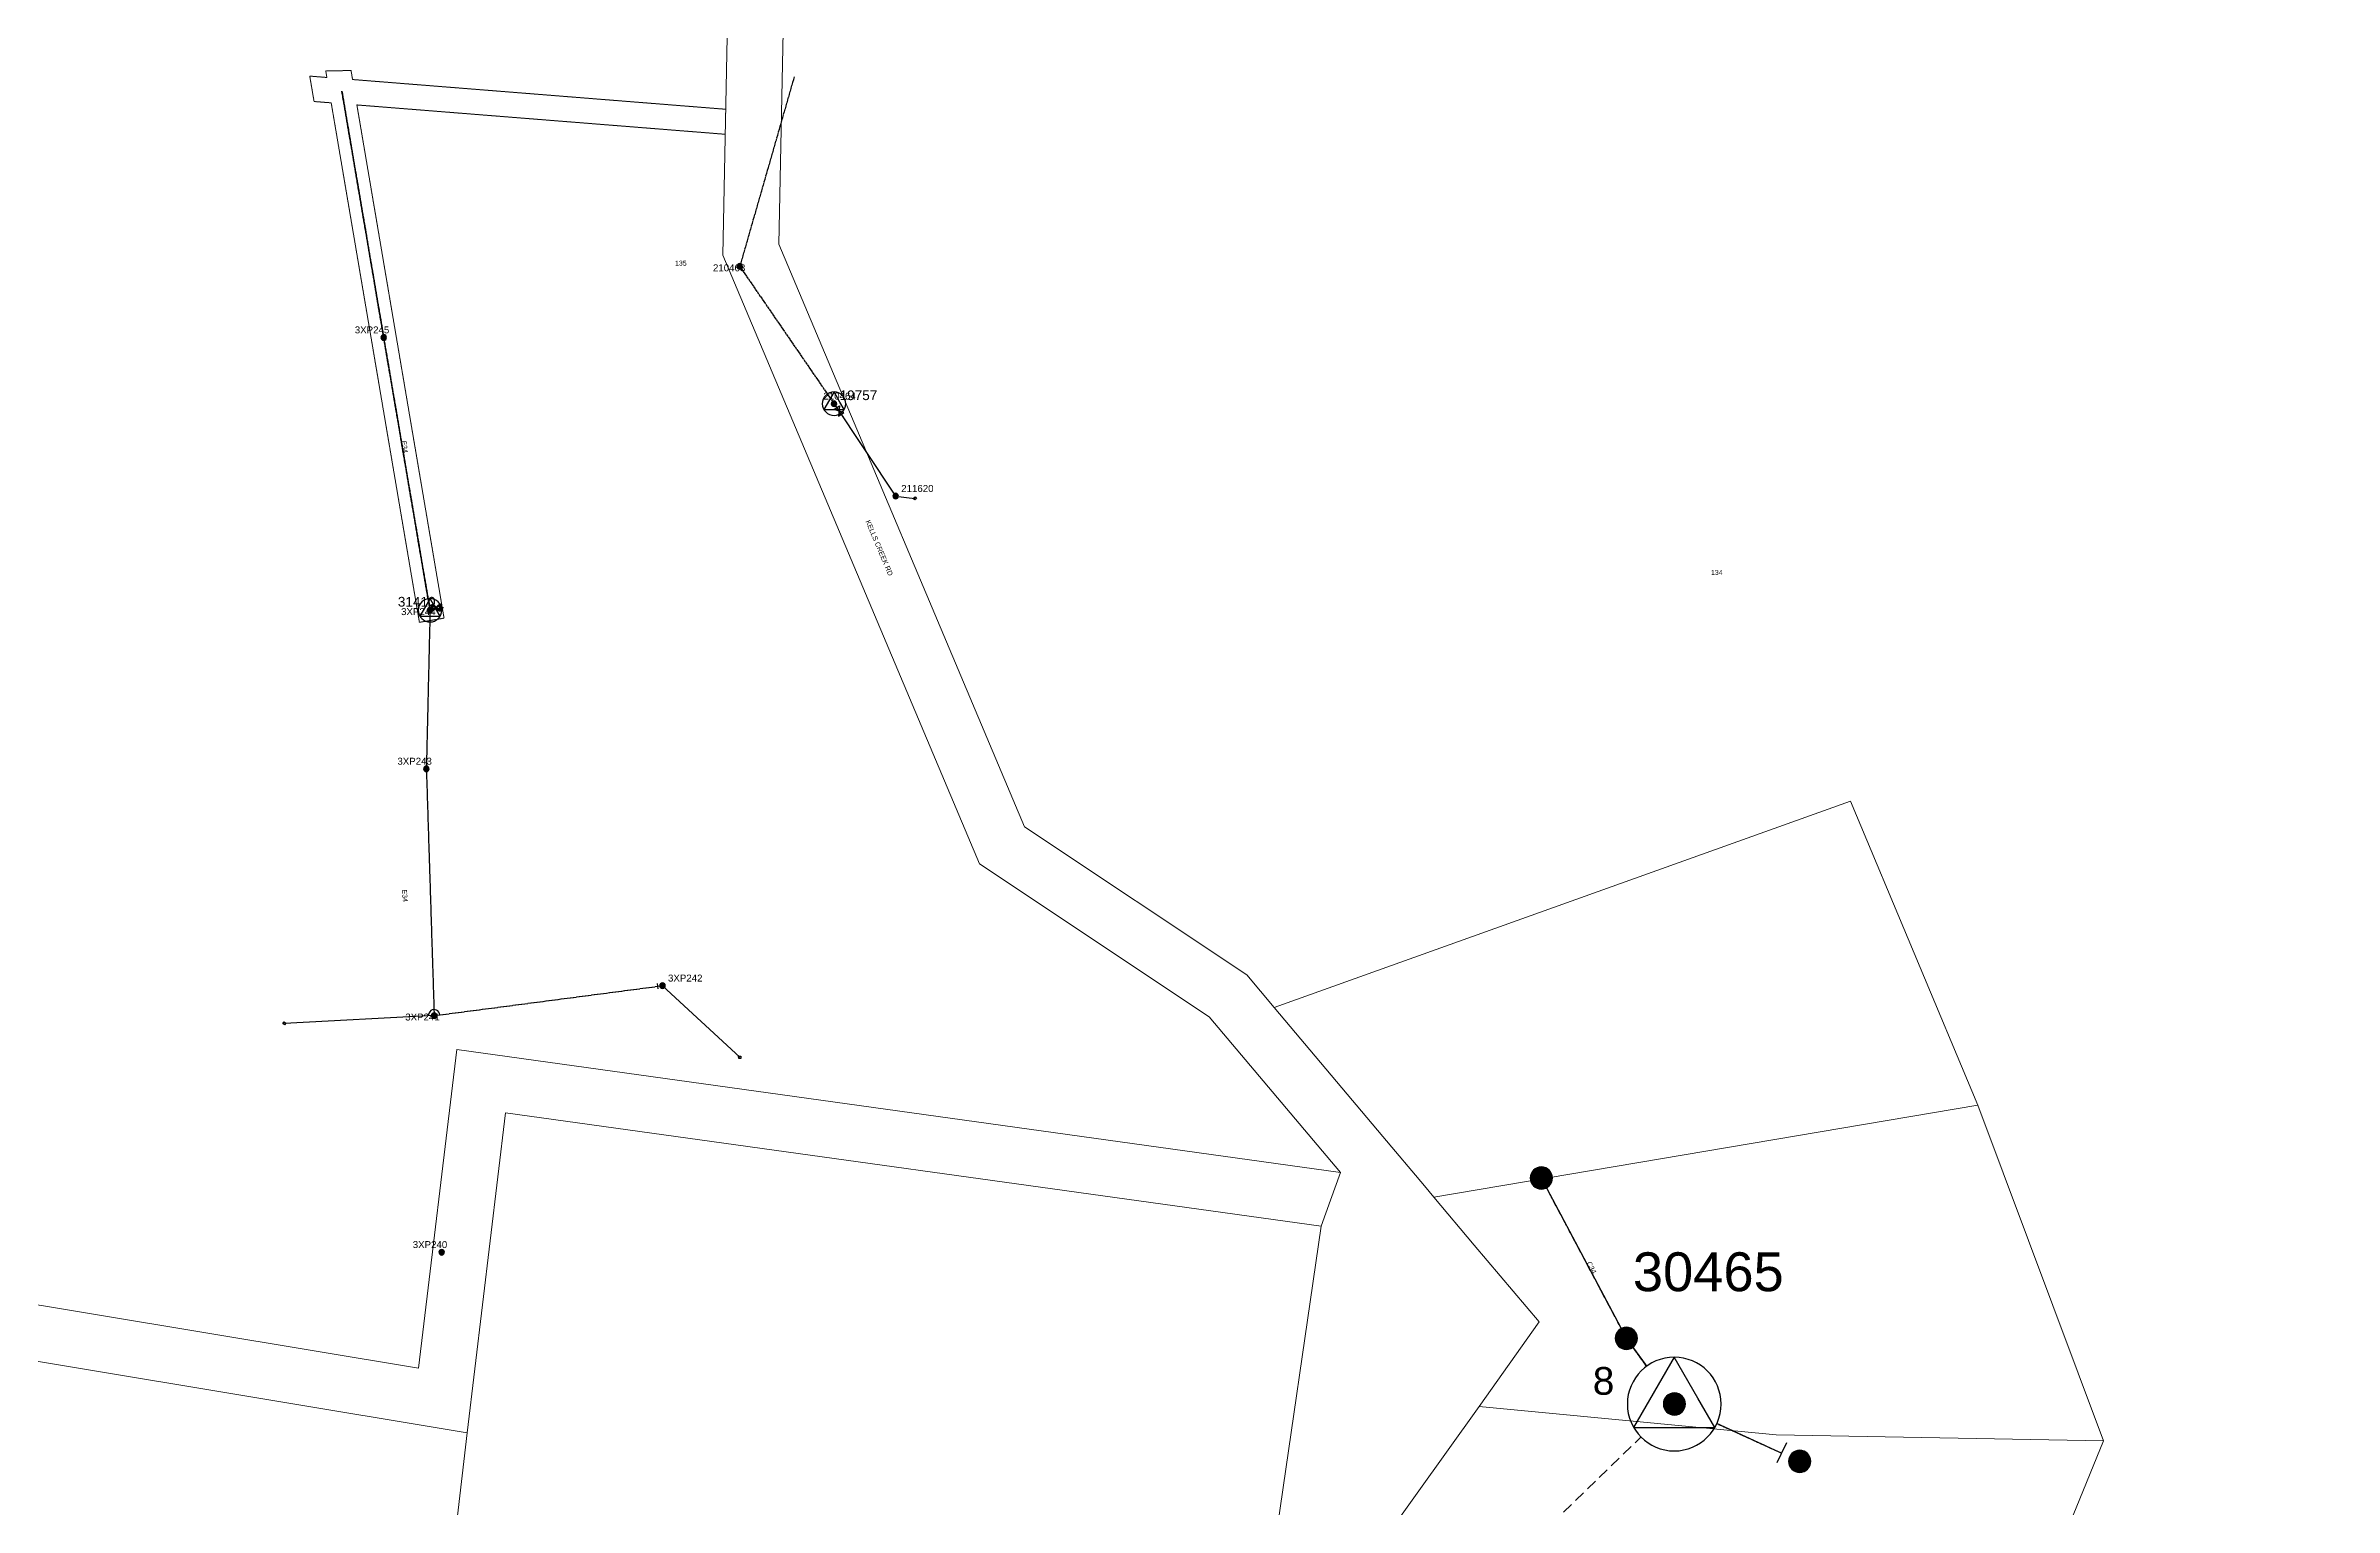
# Model space of a CAD drawing. Header units: metres. Extents: x 257896 to 264438, y 6185680 to 6189085.
# Drawn here: x 261013 to 261838, y 6188065 to 6188591 of the extents above; entities that cross this region are included whole.
import ezdxf
from ezdxf.enums import TextEntityAlignment as Align

# ---------------------------------------------------------------- set-up
doc = ezdxf.new("R2010")
doc.units = ezdxf.units.M
for name, pattern in [('Cable Exist OH', [1, 1, 0]), ('Cable New OH', [6, 4, -2]), ('HIDDEN', [0.375, 0.25, -0.125]), ('HIDDEN2', [0.1875, 0.125, -0.0625])]:
    doc.linetypes.add(name, pattern=pattern)
doc.layers.get('0').update_dxf_attribs({"color": 6})
for name, color, linetype, lineweight in [('Cadastre Land Parcels_SP_EXT', 9, 'Continuous', 5), ('Cadastre Other Property_SP_EXT', 9, 'HIDDEN', 5), ('Cadastre Roads_SP_EXT', 9, 'Continuous', 5)]:
    doc.layers.add(name, color=color, linetype=linetype, lineweight=lineweight)
for name, color, linetype in [('Equip_LV_EXT', 7, 'Continuous'), ('Mains_HV_EXT', 7, 'Continuous'), ('Mains_HV_New_B10', 2, 'Continuous'), ('Mains_LV_EXT', 7, 'Continuous'), ('OH_Details_SP_MISC', 7, 'Continuous'), ('Services_SP_EXT', 7, 'Continuous'), ('Sub_SP_TR_HV_LV_EXT', 7, 'Continuous'), ('Sub_SP_TR_HV_LV_MOD', 3, 'Continuous'), ('SupportsOH_SP_TR_HV_LV_SL_EXT', 7, 'Continuous'), ('SupportsOH_SP_TR_HV_LV_SL_MOD', 3, 'Continuous')]:
    doc.layers.add(name, color=color, linetype=linetype)
doc.layers.get('0').freeze()
doc.styles.add('iecARIAL', font='arial.ttf', dxfattribs={"height": 2})
doc.styles.add('POLE_LABEL', font='arial.ttf')
doc.styles.get("Standard").update_dxf_attribs({"font": 'arial.ttf'})

# ---------------------------------------------------------------- blocks, each defined once
blk = doc.blocks.new('SUB_POLE_EXT')
blk.add_wipeout([(0, 4.22), (0.42, 4.2), (0.83, 4.14), (1.21, 4.05), (1.62, 3.9), (1.99, 3.72), (2.35, 3.51), (2.68, 3.26), (2.99, 2.99), (3.28, 2.66), (3.52, 2.34), (3.76, 1.92), (3.9, 1.62), (4.04, 1.23), (4.18, 0.63), (4.22, 0), (4.18, -0.61), (4.06, -1.15), (3.9, -1.62), (3.58, -2.24), (3.22, -2.73), (2.97, -3.01), (2.68, -3.26), (2.36, -3.5), (2, -3.72), (1.64, -3.89), (1.25, -4.03), (0.82, -4.14), (0.42, -4.2), (0, -4.22), (-0.41, -4.2), (-0.8, -4.15), (-1.21, -4.05), (-1.62, -3.9), (-1.99, -3.73), (-2.35, -3.51), (-2.68, -3.26), (-2.96, -3.02), (-3.23, -2.72), (-3.51, -2.35), (-3.71, -2.01), (-3.91, -1.6), (-4.05, -1.21), (-4.16, -0.76), (-4.22, -0.14), (-4.21, 0.39), (-4.14, 0.83), (-4.03, 1.27), (-3.9, 1.63), (-3.71, 2.02), (-3.5, 2.37), (-3.28, 2.67), (-2.99, 2.99), (-2.68, 3.27), (-2.33, 3.52), (-1.98, 3.73), (-1.63, 3.9), (-1.2, 4.05), (-0.78, 4.15), (-0.4, 4.21)])
blk.add_line((2.16, 0.48), (2.16, 0.48, 0))
blk.add_lwpolyline([(-4.22, 0, 1), (4.22, 0, 1)], format="xyb", close=True)
blk.add_lwpolyline([(2.14, 0.52), (0, 4.22), (-3.66, -2.11), (3.66, -2.11)], close=True)
for tag, height, flags, p in [('ASSET_NUM', 3.5, 8, (2, 2)), ('STREET_CODE', 0.2, 9, (1.5, 0)), ('CONSTRUCTED_VOLTAGE', 0.2, 9, (1.5, -0.2)), ('OPERATING_VOLTAGE', 0.2, 9, (1.5, -0.6)), ('OPERATED_BY', 0.2, 9, (1.5, -0.8)), ('ORIENTATION', 0.2, 9, (1.5, -1.2)), ('OWNED_BY', 0.2, 9, (1.5, -1.4)), ('SECONDARY_VOLTAGE', 0.2, 9, (1.5, -1.6)), ('STATE', 0.2, 9, (1.5, -1.8)), ('SUBSTATION_TYPE', 0.2, 9, (1.5, -2)), ('NO_PHASES', 0.2, 9, (1.5, -0.4)), ('MAINTAINED_BY', 0.2, 9, (1.5, -1)), ('STREETNAME', 0.2, 9, (1.5, -2.8)), ('SUBURB', 0.2, 9, (1.5, -3)), ('Z', 0.2, 1, (1.5, -3.4)), ('USAGE', 0.2, 9, (1.5, -2.2)), ('LEGEND', 0.2, 9, (1.5, -2.4)), ('LOCATION', 0.2, 9, (1.5, -2.6)), ('NOTES', 0.2, 9, (1.5, -3.2))]:
    blk.add_attdef(tag, text='', height=height, dxfattribs=dict(flags=flags)).set_placement(p, align=Align.MIDDLE_LEFT)
blk = doc.blocks.new('LV_OH_LINKS_DISTFUSE_EXT')
for p, q in [((0, 0), (0.96, 0)), ((3.84, 0), (4.8, 0))]:
    blk.add_line(p, q)
blk.add_lwpolyline([(3.84, -1.2), (3.84, 1.2), (0.96, -1.2), (0.96, 1.2)], close=True)
at = {"flags": 9}
for tag, p in [('ACTUAL_STATUS', (0, 0)), ('CONSTRUCTED_VOLTAGE', (0, -0.2)), ('OPERATING_VOLTAGE', (0, -0.6)), ('ORIENTATION', (0, -0.8)), ('OWNED_BY', (0, -1)), ('STATE', (0, -1.2)), ('SWITCH_TYPE', (0, -1.4)), ('NO_PHASES', (0, -0.4)), ('USAGE', (0, -1.6)), ('NOTES', (0, -1.8))]:
    blk.add_attdef(tag, text='', height=0.2, dxfattribs=at).set_placement(p, align=Align.MIDDLE_LEFT)
at = {"flags": 1}
blk.add_attdef('Z', (0, 0), '', height=0.2, dxfattribs=at)
blk = doc.blocks.new('CCP_EXT')
blk.add_wipeout([(0, 0.57), (0.57, 0), (0, -0.57), (-0.57, 0)])
blk.add_lwpolyline([(-0.57, 0), (0, 0.57), (0.57, 0), (0, -0.57), (-0.57, 0)])
at = {"flags": 1}
blk.add_attdef('Z', (0, 0), '', height=0.2, dxfattribs=at)
at = {"flags": 9}
for tag, p in [('CCP_TYPE', (0, 0)), ('CONSTRUCTED_VOLTAGE', (0, -0.2)), ('OPERATING_VOLTAGE', (0, -0.6)), ('ORIENTATION', (0, -0.8)), ('OWNED_BY', (0, -1)), ('STATE', (0, -1.8)), ('NO_PHASES', (0, -0.4)), ('USAGE', (0, -1.2)), ('LEGEND', (0, -1.4)), ('LIFE_SUPPORT', (0, -1.6)), ('NOTES', (0, -2))]:
    blk.add_attdef(tag, text='', height=0.2, dxfattribs=at).set_placement(p, align=Align.MIDDLE_LEFT)
blk = doc.blocks.new('POLE_EXT')
blk.add_hatch(color=256).paths.add_polyline_path([(-1, 0, 1), (1, 0, 1)])
blk.add_lwpolyline([(-1, 0, 1), (1, 0, 1)], format="xyb", close=True)
for tag, height, flags, p in [('pNumber', 2.5, 8, (-17.84, 2.07)), ('OWNED_BY', 0.2, 9, (1.35, -0.4)), ('SPECIAL_USE', 0.2, 9, (1.35, -0.8)), ('STATE', 0.2, 9, (1.35, -1)), ('cLV', 0.2, 9, (1.35, -1.4)), ('hDepth', 0.2, 9, (1.35, -1.6)), ('hDia', 0.2, 9, (1.35, -1.8)), ('cHV', 0.2, 9, (1.35, -2)), ('PARENT', 0.2, 9, (1.35, -0.6)), ('USAGE', 0.2, 9, (1.35, -1.2)), ('cLinedev', 0.2, 9, (1.35, -3.4)), ('pExisting', 0.2, 9, (1.35, -3.8)), ('LBRACKET', 0.2, 9, (1.35, -2.2)), ('LExisting', 0.2, 9, (1.35, -2.4)), ('LANTNUMBER', 0.2, 9, (1.35, -2.6)), ('LOther', 0.2, 9, (1.35, -2.8)), ('LRemove', 0.2, 9, (1.35, -3)), ('LEGEND', 0.2, 9, (1.35, -3.2)), ('LOCATION', 0.2, 9, (1.35, -3.6)), ('PFNUMBER', 0.2, 9, (1.35, -4)), ('NEWPFNUMBER', 0.2, 9, (1.35, -4.2)), ('pFooting', 0.2, 9, (1.35, -4.4)), ('pNew', 0.2, 9, (1.35, -4.6)), ('pRelocate', 0.2, 9, (1.35, -5)), ('pRemove', 0.2, 9, (1.35, -5.2)), ('pReplace', 0.2, 9, (1.35, -5.4)), ('pStay', 0.2, 9, (1.35, -5.6)), ('pType', 0.2, 9, (1.35, -5.8)), ('cspan', 0.2, 9, (1.35, -6)), ('STREETNAME', 0.2, 9, (1.35, -6.2)), ('SUBURB', 0.2, 9, (1.35, -6.4)), ('OPERATED_BY', 0.2, 9, (1.36, -7.01)), ('NOTES', 0.2, 9, (1.35, -6.6)), ('MAINTAINED_BY', 0.2, 9, (1.36, -6.81))]:
    blk.add_attdef(tag, text='', height=height, dxfattribs=dict(flags=flags)).set_placement(p, align=Align.MIDDLE_LEFT)
at = {"style": 'POLE_LABEL'}
for tag, height, flags, p in [('ASSET_NUM', 2.5, 8, (2, 2)), ('STRUCTURE_PLANT_NUMBER', 0.2, 9, (1.35, 0.03)), ('STREET_CODE', 0.2, 9, (1.35, -0.2))]:
    blk.add_attdef(tag, text='', height=height, dxfattribs=dict(at, flags=flags)).set_placement(p, align=Align.MIDDLE_LEFT)
at = {"flags": 1}
blk.add_attdef('Z', (1.35, -7.33), '', height=0.2, dxfattribs=at)
blk = doc.blocks.new('End Shackle_EXT')
at = {"flags": 9}
for tag, p in [('USAGE', (0, -1.4)), ('NOTES', (0, -1.6))]:
    blk.add_attdef(tag, text='', height=0.2, dxfattribs=at).set_placement(p, align=Align.MIDDLE_LEFT)
blk.add_wipeout([(0, 0.25), (1.81, 0.25), (1.82, -0.25), (0, -0.25)])
blk.add_line((1.81, -1), (1.81, 1))
at = {"flags": 1}
blk.add_attdef('Z', (0, 0), '', height=0.2, dxfattribs=at)
at = {"flags": 9}
for tag, p in [('CONNECTOR_TYPE', (0, 0)), ('CONSTRUCTED_VOLTAGE', (0, -0.2)), ('OPERATING_VOLTAGE', (0, -0.6)), ('ORIENTATION', (0, -0.8)), ('OWNED_BY', (0, -1)), ('STATE', (0, -1.2)), ('NO_PHASES', (0, -0.4))]:
    blk.add_attdef(tag, text='', height=0.2, dxfattribs=at).set_placement(p, align=Align.MIDDLE_LEFT)

msp = doc.modelspace()

# ---------------------------------------------------------------- linework, layer by layer
at = {"layer": 'Cadastre Land Parcels_SP_EXT', "linetype": 'Continuous'}
for points in [[(261709.34, 6188209.73), (261663.49, 6188319.22), (261455.75, 6188244.97), (261494.94, 6188198.47), (261509.89, 6188180.72), (261513.34, 6188176.63), (261709.34, 6188209.73)], [(261161.24, 6188229.76), (261147.45, 6188114.96), (260796.6, 6188173.22), (260793.7, 6188153.39), (261164.97, 6188091.66), (261178.75, 6188207.01), (261472.68, 6188166.15), (261476.05, 6188175.5), (261479.63, 6188185.42), (261161.24, 6188229.76)], [(261472.68, 6188166.15), (261178.75, 6188207.01), (261164.97, 6188091.66), (261157.19, 6188025.64), (261137.66, 6187887.27), (261126.2, 6187785.19), (261171.64, 6187767.27), (261193.3, 6187751.06), (261198.84, 6187746.99), (261198.85, 6187746.97), (261397.19, 6187716.49), (261407.17, 6187715.21), (261449.5, 6188006.63), (261456, 6188051.38), (261472.68, 6188166.15)]]:
    msp.add_lwpolyline(points, close=True, dxfattribs=at)
msp.add_lwpolyline([(261157.19, 6188025.64), (261164.97, 6188091.66), (261164.97, 6188091.66), (260793.7, 6188153.39), (260537.49, 6188186.98), (260495.05, 6187713.13)], dxfattribs=at)
at = {"layer": 'Mains_HV_New_B10', "linetype": 'Cable New OH'}
msp.add_lwpolyline([(261283.72, 6187790.49), (261447.87, 6187954.66), (261599.6, 6188101.38)], dxfattribs=at)
at = {"layer": 'Mains_LV_EXT', "linetype": 'Continuous'}
for points in [[(261155.03, 6188242.26, 1.045485), (261151.05, 6188241.92)], [(261552.96, 6188181.8, 0.653092), (261552.94, 6188185.11)]]:
    msp.add_lwpolyline(points, format="xyb", dxfattribs=at)
at = {"layer": 'Mains_LV_EXT', "linetype": 'Cable Exist OH'}
for points in [[(261599.94, 6188102.03), (261582.71, 6188125.74), (261552.06, 6188183.49)], [(261599.94, 6188102.03), (261645.17, 6188081.39)]]:
    msp.add_lwpolyline(points, dxfattribs=at)
at = {"layer": 'OH_Details_SP_MISC', "color": 7, "linetype": 'Continuous', "flags": 128}
for points in [[(261600.02, 6188102.08), (261582.71, 6188125.74), (261552.06, 6188183.49)], [(261600.02, 6188102.08), (261645.17, 6188081.39)]]:
    msp.add_lwpolyline(points, dxfattribs=at)

# ---------------------------------------------------------------- block references
at = {"layer": 'Sub_SP_TR_HV_LV_EXT'}
ref = msp.add_blockref('SUB_POLE_EXT', (261297.15, 6188462.49), dxfattribs=at)
ref.add_attrib('ASSET_NUM', '19757', dxfattribs={"layer": '0', "height": 3.5}).set_placement((261299.15, 6188462.74), align=Align.BOTTOM_LEFT)
ref = msp.add_blockref('SUB_POLE_EXT', (261151.55, 6188388.08), dxfattribs=at)
ref.add_attrib('ASSET_NUM', '31410', dxfattribs={"layer": '0', "height": 3.5}).set_placement((261153.55, 6188388.33), align=Align.BOTTOM_RIGHT)
at = {"layer": 'SupportsOH_SP_TR_HV_LV_SL_EXT'}
ref = msp.add_blockref('POLE_EXT', (261263.17, 6188511.96), dxfattribs=at)
ref.add_attrib('ASSET_NUM', '210463', dxfattribs={"layer": '0', "height": 2.5, "style": 'POLE_LABEL'}).set_placement((261265.17, 6188512.71), align=Align.TOP_RIGHT)
ref = msp.add_blockref('POLE_EXT', (261134.86, 6188486.34), dxfattribs=at)
ref.add_attrib('ASSET_NUM', '3XP245', dxfattribs={"layer": '0', "height": 2.5, "style": 'POLE_LABEL'}).set_placement((261136.86, 6188487.09), align=Align.BOTTOM_RIGHT)
ref = msp.add_blockref('POLE_EXT', (261150.22, 6188330.92), dxfattribs=at)
ref.add_attrib('ASSET_NUM', '3XP243', dxfattribs={"layer": '0', "height": 2.5, "style": 'POLE_LABEL'}).set_placement((261152.22, 6188331.67), align=Align.BOTTOM_RIGHT)
ref = msp.add_blockref('POLE_EXT', (261153.04, 6188242), dxfattribs=at)
ref.add_attrib('ASSET_NUM', '3XP241', dxfattribs={"layer": '0', "height": 2.5, "style": 'POLE_LABEL'}).set_placement((261155.04, 6188242.75), align=Align.TOP_RIGHT)
ref = msp.add_blockref('POLE_EXT', (261155.75, 6188156.75), dxfattribs=at)
ref.add_attrib('ASSET_NUM', '3XP240', dxfattribs={"layer": '0', "height": 2.5, "style": 'POLE_LABEL'}).set_placement((261157.75, 6188157.5), align=Align.BOTTOM_RIGHT)
at = {"layer": 'SupportsOH_SP_TR_HV_LV_SL_MOD', "xscale": 4, "yscale": 4, "zscale": 4}
msp.add_blockref('POLE_EXT', (261552.06, 6188183.49), dxfattribs=at)

# ---------------------------------------------------------------- texts
at = {"layer": 'Cadastre Land Parcels_SP_EXT'}
for s, p in [('135', (261239.84, 6188512.24)), ('134', (261613.2, 6188400.79))]:
    msp.add_text(s, height=1.8, dxfattribs=at).set_placement(p)
at = {"layer": 'Cadastre Roads_SP_EXT'}
msp.add_text('KELLS CREEK RD', height=1.8, rotation=292.85831, dxfattribs=at).set_placement((261308.46, 6188420.09))
at = {"layer": 'Mains_LV_EXT'}
for s, rotation, p in [('E34', 278.4765, (261141.19, 6188449.04)), ('E34', 275.11275, (261141.39, 6188287.35)), ('C34', 296.79907, (261568.32, 6188152.86))]:
    msp.add_text(s, height=1.8, rotation=rotation, dxfattribs=at).set_placement(p)

# ---------------------------------------------------------------- next in the draw order: linework, layer by layer
at = {"layer": 'Cadastre Land Parcels_SP_EXT', "linetype": 'Continuous'}
msp.add_lwpolyline([(261432.29, 6188241.59), (261349.57, 6188296.64), (261257.11, 6188516.04), (261261.57, 6188739.93), (261152.97, 6188853.37), (260908.13, 6188955.64), (260796.6, 6188173.22), (261147.45, 6188114.96), (261161.24, 6188229.76), (261479.63, 6188185.42), (261432.29, 6188241.59)], close=True, dxfattribs=at)
at = {"layer": 'Cadastre Other Property_SP_EXT', "linetype": 'HIDDEN2'}
msp.add_lwpolyline([(261257.94, 6188559.57), (261258.12, 6188568.58), (261123.63, 6188579.3), (261123.08, 6188582.55), (261113.98, 6188582.37), (261114.37, 6188580.04), (261108.2, 6188580.53), (261109.76, 6188571.38), (261115.93, 6188570.89), (261147.72, 6188383.72), (261156.6, 6188385.22), (261125.19, 6188570.14), (261257.94, 6188559.57)], close=True, dxfattribs=at)
at = {"layer": 'Mains_HV_EXT', "linetype": 'Cable Exist OH'}
for points in [[(261282.79, 6188580.3), (261263.17, 6188511.96), (261297.15, 6188462.49)], [(261119.78, 6188575.09), (261151.55, 6188388.08)]]:
    msp.add_lwpolyline(points, dxfattribs=at)
at = {"layer": 'Mains_LV_EXT', "linetype": 'Cable Exist OH'}
for points in [[(261151.55, 6188388.08), (261134.86, 6188486.34), (261119.78, 6188575.09)], [(261151.55, 6188388.08), (261150.22, 6188330.92), (261153.04, 6188242)]]:
    msp.add_lwpolyline(points, dxfattribs=at)

# ---------------------------------------------------------------- next in the draw order: block references
at = {"layer": 'Equip_LV_EXT', "rotation": 303.6970952819848}
msp.add_blockref('LV_OH_LINKS_DISTFUSE_EXT', (261297.6, 6188461.82), dxfattribs=at)
at = {"layer": 'Equip_LV_EXT'}
for p in [(261151.14, 6188388.99), (261151.55, 6188389.08)]:
    msp.add_blockref('LV_OH_LINKS_DISTFUSE_EXT', p, dxfattribs=at)
at = {"layer": 'Sub_SP_TR_HV_LV_MOD'}
ref = msp.add_blockref('SUB_POLE_EXT', (261599.94, 6188102.03), dxfattribs=dict(at, xscale=4, yscale=4, zscale=4))
ref.add_attrib('ASSET_NUM', '30465', dxfattribs={"layer": '0', "height": 14}).set_placement((261639.42, 6188138.51), align=Align.BOTTOM_RIGHT)
at = {"layer": 'SupportsOH_SP_TR_HV_LV_SL_EXT'}
ref = msp.add_blockref('POLE_EXT', (261297.15, 6188462.49), dxfattribs=at)
ref.add_attrib('ASSET_NUM', '210464', dxfattribs={"layer": '0', "height": 2.5, "style": 'POLE_LABEL'}).set_placement((261299.15, 6188463.24), align=Align.BOTTOM_CENTER)
ref = msp.add_blockref('POLE_EXT', (261151.55, 6188388.08), dxfattribs=at)
ref.add_attrib('ASSET_NUM', '3XP244', dxfattribs={"layer": '0', "height": 2.5, "style": 'POLE_LABEL'}).set_placement((261153.55, 6188388.83), align=Align.TOP_RIGHT)

# ---------------------------------------------------------------- next in the draw order: linework, layer by layer
at = {"layer": 'Cadastre Land Parcels_SP_EXT', "linetype": 'Continuous'}
for points in [[(262058.81, 6188772.43), (261664.62, 6188829.94), (261657.72, 6188811.74), (261589.8, 6188632.82), (261280.39, 6188673.48), (261277.24, 6188520), (261365.78, 6188310.04), (261445.89, 6188256.71), (261455.75, 6188244.97), (261663.49, 6188319.22), (261709.34, 6188209.73), (261754.63, 6188088.79), (261713.33, 6187987.6), (261947.96, 6187953.66), (262058.81, 6188772.43)], [(261754.63, 6188088.79), (261709.34, 6188209.73), (261513.34, 6188176.63), (261527.86, 6188159.35), (261551.29, 6188131.65), (261529.6, 6188101.22), (261636.74, 6188091), (261754.63, 6188088.79)], [(261754.63, 6188088.79), (261636.74, 6188091), (261529.6, 6188101.22), (261483.78, 6188036.97), (261477.61, 6188021.69), (261713.33, 6187987.6), (261754.63, 6188088.79)]]:
    msp.add_lwpolyline(points, close=True, dxfattribs=at)

# ---------------------------------------------------------------- next in the draw order: block references
at = {"layer": 'Services_SP_EXT'}
for p, rotation in [((261099.05, 6188239.21), 181.7579865549571), ((261263.18, 6188227.01), 316.0807296308145)]:
    msp.add_blockref('CCP_EXT', p, dxfattribs=dict(at, rotation=rotation))
at = {"layer": 'SupportsOH_SP_TR_HV_LV_SL_MOD', "xscale": 4, "yscale": 4, "zscale": 4}
msp.add_blockref('POLE_EXT', (261582.71, 6188125.74), dxfattribs=at)
at = {"layer": 'SupportsOH_SP_TR_HV_LV_SL_MOD', "color": 7, "linetype": 'Continuous'}
ref = msp.add_blockref('POLE_EXT', (261600.02, 6188102.08), dxfattribs=dict(at, xscale=4, yscale=4, zscale=4))
ref.add_attrib('pNumber', '8', dxfattribs={"height": 10, "style": 'iecARIAL'}).set_placement((261570.59, 6188110.39), align=Align.MIDDLE_LEFT)

# ---------------------------------------------------------------- next in the draw order: linework, layer by layer
at = {"layer": 'Services_SP_EXT'}
for points in [[(261235.31, 6188252.79), (261263.18, 6188227.01)], [(261153.04, 6188242), (261099.05, 6188239.21)]]:
    msp.add_lwpolyline(points, dxfattribs=at)

# ---------------------------------------------------------------- next in the draw order: block references
at = {"layer": 'Mains_LV_EXT', "xscale": 4, "yscale": 4, "zscale": 4, "rotation": 154.4085243387591}
msp.add_blockref('End Shackle_EXT', (261645.17, 6188081.39), dxfattribs=at)
at = {"layer": 'Services_SP_EXT', "rotation": 349.6418324509057}
msp.add_blockref('CCP_EXT', (261326.32, 6188428.39), dxfattribs=at)

# ---------------------------------------------------------------- next in the draw order: linework, layer by layer
at = {"layer": 'Cadastre Roads_SP_EXT', "linetype": 'Continuous'}
msp.add_lwpolyline([(261483.78, 6188036.97), (261529.6, 6188101.22), (261551.29, 6188131.65), (261527.86, 6188159.35), (261513.34, 6188176.63), (261509.89, 6188180.72), (261494.94, 6188198.47), (261455.75, 6188244.97), (261445.89, 6188256.71), (261365.78, 6188310.04), (261277.24, 6188520), (261280.39, 6188673.48), (261281.39, 6188723.9), (261272.6, 6188731.01), (261261.57, 6188739.93), (261257.11, 6188516.04), (261349.57, 6188296.64), (261432.29, 6188241.59), (261479.63, 6188185.42), (261476.05, 6188175.5), (261472.68, 6188166.15), (261456, 6188051.38)], dxfattribs=at)
at = {"layer": 'Services_SP_EXT'}
msp.add_lwpolyline([(261297.15, 6188462.49), (261319.36, 6188429.2), (261326.32, 6188428.39)], dxfattribs=at)

# ---------------------------------------------------------------- next in the draw order: block references
at = {"layer": 'Mains_LV_EXT', "rotation": 186.1894695067033}
msp.add_blockref('End Shackle_EXT', (261235.31, 6188252.79), dxfattribs=at)
at = {"layer": 'SupportsOH_SP_TR_HV_LV_SL_EXT'}
ref = msp.add_blockref('POLE_EXT', (261319.36, 6188429.2), dxfattribs=at)
ref.add_attrib('ASSET_NUM', '211620', dxfattribs={"layer": '0', "height": 2.5, "style": 'POLE_LABEL'}).set_placement((261321.36, 6188429.95), align=Align.BOTTOM_LEFT)
at = {"layer": 'SupportsOH_SP_TR_HV_LV_SL_MOD', "xscale": 4, "yscale": 4, "zscale": 4}
msp.add_blockref('POLE_EXT', (261645.17, 6188081.39), dxfattribs=at)

# ---------------------------------------------------------------- next in the draw order: linework, layer by layer
at = {"layer": 'Mains_LV_EXT', "linetype": 'Cable Exist OH'}
msp.add_lwpolyline([(261153.04, 6188242), (261235.31, 6188252.79)], dxfattribs=at)

# ---------------------------------------------------------------- next in the draw order: block references
at = {"layer": 'SupportsOH_SP_TR_HV_LV_SL_EXT'}
ref = msp.add_blockref('POLE_EXT', (261235.31, 6188252.79), dxfattribs=at)
ref.add_attrib('ASSET_NUM', '3XP242', dxfattribs={"layer": '0', "height": 2.5, "style": 'POLE_LABEL'}).set_placement((261237.31, 6188253.54), align=Align.BOTTOM_LEFT)

doc.saveas('drawing.dxf')
